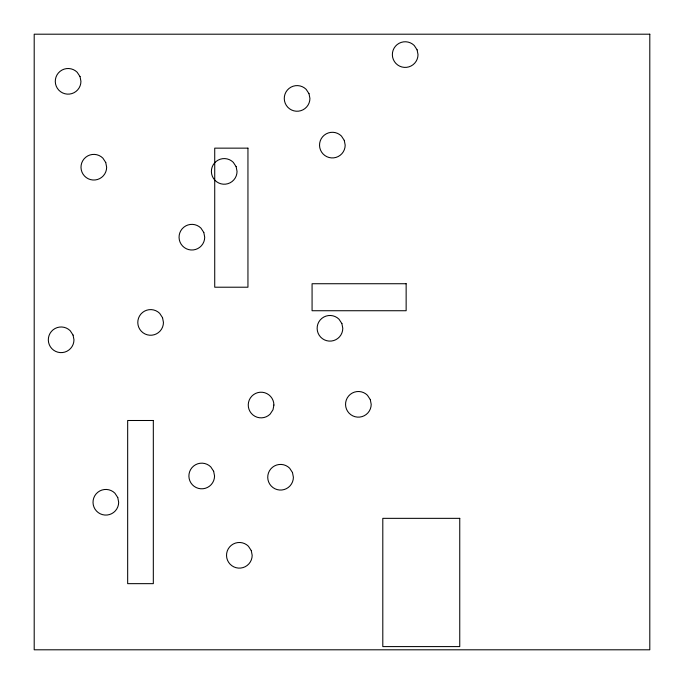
<?xml version="1.0" encoding="UTF-8"?>
<svg xmlns="http://www.w3.org/2000/svg" width="684" height="684" viewBox="0 0 684 684"><rect width="100%" height="100%" fill="white"/><g stroke="black" fill="none" stroke-linecap="round" stroke-linejoin="round"><path stroke-width="1.03" d="M273.899 405.031L273.002 409.75L270.146 414.102A12.825 12.825 0 0 1 249.968 411.443A12.825 12.825 0 0 1 257.757 392.642A12.825 12.825 0 0 1 273.899 405.031M649.8 34.2L34.2 34.2L34.2 649.8L649.8 649.8L649.8 34.2M247.95 148.146L214.725 148.146L214.725 287.212L247.95 287.212L247.95 148.146M406.142 283.732L312.075 283.732L312.075 310.733L406.142 310.733L406.142 283.732M153.319 420.498L127.669 420.498L127.669 583.657L153.319 583.657L153.319 420.498M459.751 518.344L382.801 518.344L382.801 646.594L459.751 646.594L459.751 518.344M417.112 49.864L414.256 45.512A12.825 12.825 0 0 0 394.078 48.171A12.825 12.825 0 0 0 401.867 66.972A12.825 12.825 0 0 0 418.018 54.583L417.112 49.864M344.283 140.391L341.427 136.039A12.825 12.825 0 0 0 321.249 138.698A12.825 12.825 0 0 0 329.038 157.5A12.825 12.825 0 0 0 345.181 145.111L344.283 140.391M309.014 93.699L306.158 89.347A12.825 12.825 0 0 0 285.989 92.007A12.825 12.825 0 0 0 293.769 110.808A12.825 12.825 0 0 0 309.92 98.419L309.014 93.699M341.889 323.575L339.025 319.231A12.825 12.825 0 0 0 318.855 321.882A12.825 12.825 0 0 0 326.644 340.683A12.825 12.825 0 0 0 342.787 328.294L341.889 323.575M236.134 166.682L233.278 162.33A12.825 12.825 0 0 0 213.109 164.989A12.825 12.825 0 0 0 220.889 183.791A12.825 12.825 0 0 0 237.04 171.402L236.134 166.682M370.3 399.61L367.445 395.258A12.825 12.825 0 0 0 347.267 397.917A12.825 12.825 0 0 0 355.056 416.718A12.825 12.825 0 0 0 371.198 404.329L370.3 399.61M203.806 232.466L200.951 228.114A12.825 12.825 0 0 0 180.773 230.773A12.825 12.825 0 0 0 188.562 249.574A12.825 12.825 0 0 0 204.704 237.186L203.806 232.466M80.037 76.608L77.181 72.265A12.825 12.825 0 0 0 57.003 74.915A12.825 12.825 0 0 0 64.792 93.717A12.825 12.825 0 0 0 80.934 81.328L80.037 76.608M105.746 162.493L102.891 158.141A12.825 12.825 0 0 0 82.713 160.8A12.825 12.825 0 0 0 90.502 179.601A12.825 12.825 0 0 0 106.644 167.212L105.746 162.493M292.478 472.516L289.623 468.172A12.825 12.825 0 0 0 269.453 470.823A12.825 12.825 0 0 0 277.234 489.624A12.825 12.825 0 0 0 293.385 477.235L292.478 472.516M162.544 317.701L159.688 313.358A12.825 12.825 0 0 0 139.51 316.017A12.825 12.825 0 0 0 147.299 334.818A12.825 12.825 0 0 0 163.442 322.429L162.544 317.701M213.647 471.267L210.792 466.916A12.825 12.825 0 0 0 190.614 469.575A12.825 12.825 0 0 0 198.403 488.376A12.825 12.825 0 0 0 214.545 475.987L213.647 471.267M251.267 550.586L248.412 546.234A12.825 12.825 0 0 0 228.242 548.893A12.825 12.825 0 0 0 236.031 567.694A12.825 12.825 0 0 0 252.174 555.305L251.267 550.586M73.068 335.083L70.213 330.731A12.825 12.825 0 0 0 50.035 333.39A12.825 12.825 0 0 0 57.824 352.192A12.825 12.825 0 0 0 73.966 339.803L73.068 335.083M117.768 497.542L114.912 493.198A12.825 12.825 0 0 0 94.734 495.849A12.825 12.825 0 0 0 102.523 514.65A12.825 12.825 0 0 0 118.665 502.261L117.768 497.542"/></g></svg>
